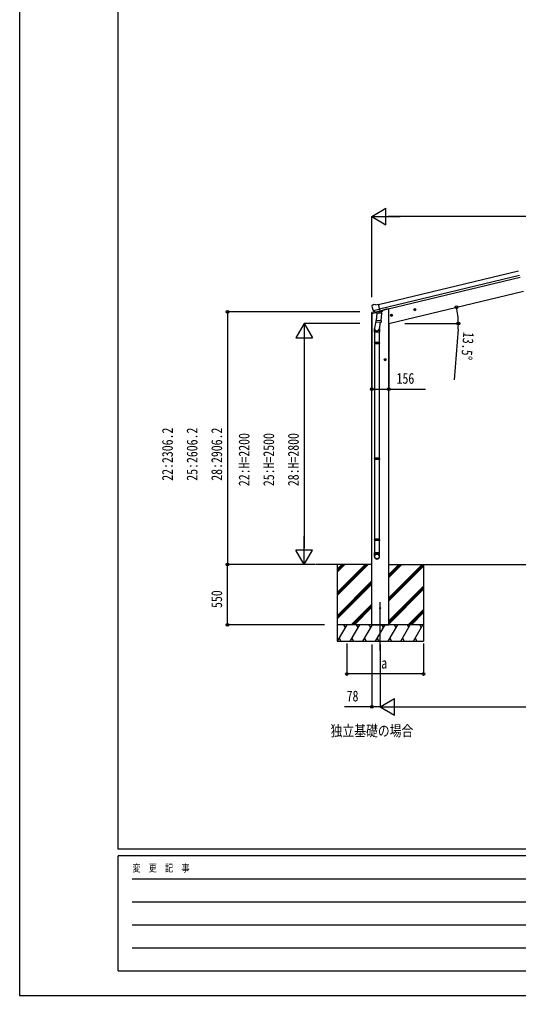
# Model space of a CAD drawing. Units: millimetres, scale not verified. Extents: x -12615 to 12615, y -8910 to 8910.
# Drawn here: x -12615 to -8058, y -8910 to 0 of the extents above; entities that cross this region are included whole.
import ezdxf
from ezdxf.enums import TextEntityAlignment as Align

# ---------------------------------------------------------------- set-up
doc = ezdxf.new("R2010")
doc.units = ezdxf.units.MM
doc.header["$LTSCALE"] = 50
for name, color, linetype in [('0-2_USER1', 3, 'Continuous'), ('0-4_YKK_12', 2, 'Continuous'), ('0-5_YKK_13', 4, 'Continuous'), ('0-6_YKK_A1', 4, 'Continuous'), ('0-7_YKK_D', 6, 'Continuous'), ('0-8_YKK_ZWAK', 7, 'Continuous')]:
    doc.layers.add(name, color=color, linetype=linetype)
doc.styles.add('ＭＳ ゴシック', font='')
doc.styles.get('ＭＳ ゴシック').set_extended_font_data('MS Gothic')

msp = doc.modelspace()

# ---------------------------------------------------------------- linework, layer by layer
at = {"layer": '0-4_YKK_12'}
msp.add_line((-9320.19, -5763.83), (-9320.19, -5318.38), dxfattribs=at)
at = {"layer": '0-5_YKK_13'}
for p, q in [((-9398.13, -2617.18), (-9397.86, -2618.33)), ((-9371.02, -2669.04), (-9397.95, -2675.51)), ((-9393.92, -2608.6), (-9397.77, -2614.9)), ((-9390.82, -2606.35), (-9377.64, -2603.19)), ((-9384.08, -2657.48), (-9326.57, -2643.68)), ((-9367.23, -2672.39), (-9383.61, -2657.9)), ((-9363.08, -2605.86), (-9376.34, -2603.16)), ((-9364.52, -2672.96), (-9357, -2671.16)), ((-9363.68, -2672.85), (-9362.15, -2672.49)), ((-9363.08, -2605.86), (-9337.15, -2599.64)), ((-9362.15, -2672.49), (-9325.45, -2663.68)), ((-9360.31, -2672.71), (-9360.37, -2673.46)), ((-9331.4, -2665.5), (-9332.42, -2680.11)), ((-9325.45, -2663.68), (-9323.92, -2663.31)), ((-9322.37, -2661.2), (-9321.42, -2661.27)), ((-9321.42, -2661.27), (-9308.11, -2676.59)), ((-9317.74, -2665.51), (-9299.53, -2661.13)), ((-9295.7, -2653.12), (-9295.7, -2656.27)), ((-9013.46, -2651.18), (-8994.01, -2646.51)), ((-9008.9, -2643.4), (-9011.03, -2650.59)), ((-9001.6, -2641.65), (-9008.9, -2643.4)), ((-9001.4, -2658.57), (-9006.07, -2639.12)), ((-8996.44, -2647.09), (-9001.6, -2641.65)), ((-8998.57, -2654.29), (-8996.44, -2647.09)), ((-9400.25, -2685.31), (-9357.44, -2675.04)), ((-9400.25, -2678.42), (-9400.25, -2685.31)), ((-9355.64, -2721.91), (-9371.55, -2818.08)), ((-9359.61, -2674.5), (-9333.8, -2680.93)), ((-9358.23, -2759.15), (-9357.35, -2746.68)), ((-9357.83, -2760.5), (-9357.83, -2760.5)), ((-9352.69, -2679.84), (-9357.37, -2746.68)), ((-9311.68, -2749.87), (-9357.37, -2746.68)), ((-9356.38, -2761.28), (-9314.69, -2764.2)), ((-9307, -2683.04), (-9352.69, -2679.84)), ((-9350.92, -2676.66), (-9351.15, -2679.95)), ((-9311.69, -2749.87), (-9312.58, -2762.57)), ((-9311.68, -2749.87), (-9307, -2683.04)), ((-9308.11, -2676.59), (-9308.55, -2682.93)), ((-9227.38, -2702.53), (-9207.93, -2697.87)), ((-9222.82, -2694.76), (-9224.95, -2701.95)), ((-9215.52, -2693), (-9222.82, -2694.76)), ((-9215.32, -2709.92), (-9219.99, -2690.48)), ((-9210.36, -2698.45), (-9215.52, -2693)), ((-9212.49, -2705.64), (-9210.36, -2698.45)), ((-9373.7, -2855.24), (-9373.7, -2820.89)), ((-9320.11, -2763.82), (-9330.85, -2827.41)), ((-9327.7, -2820.59), (-9327.7, -2855.24)), ((-9327.7, -2855.24), (-9373.7, -2855.24)), ((-9371.7, -2855.24), (-9371.7, -2949.24)), ((-9329.7, -2855.24), (-9329.7, -2949.24)), ((-9373.7, -2951.24), (-9372.7, -2949.24)), ((-9327.7, -2951.24), (-9373.7, -2951.24)), ((-9327.7, -2959.24), (-9373.7, -2959.24)), ((-9328.7, -2949.24), (-9372.7, -2949.24)), ((-9328.7, -2961.24), (-9372.7, -2961.24)), ((-9371.7, -2961.24), (-9371.7, -4005.43)), ((-9329.7, -2961.24), (-9329.7, -4005.43)), ((-9327.7, -2951.24), (-9328.7, -2949.24)), ((-9327.7, -2959.24), (-9328.7, -2961.24)), ((-9327.7, -2951.24), (-9327.7, -2959.24)), ((-9266.19, -3105.11), (-9286.19, -3105.11)), ((-9276.19, -3097.61), (-9282.69, -3101.36)), ((-9282.69, -3101.36), (-9282.69, -3108.87)), ((-9282.69, -3108.87), (-9276.19, -3112.62)), ((-9276.19, -3115.11), (-9276.19, -3095.11)), ((-9269.69, -3101.36), (-9276.19, -3097.61)), ((-9373.7, -4007.43), (-9372.7, -4005.43)), ((-9327.7, -4007.43), (-9373.7, -4007.43)), ((-9328.7, -4005.43), (-9372.7, -4005.43)), ((-9327.7, -4007.43), (-9328.7, -4005.43)), ((-9327.7, -4007.43), (-9327.7, -4015.43)), ((-9327.7, -4015.43), (-9373.7, -4015.43)), ((-9328.7, -4017.43), (-9372.7, -4017.43)), ((-9371.7, -4017.43), (-9371.7, -4745.62)), ((-9329.7, -4017.43), (-9329.7, -4745.62)), ((-9327.7, -4015.43), (-9328.7, -4017.43)), ((-9373.7, -4747.62), (-9372.7, -4745.62)), ((-9327.7, -4747.62), (-9373.7, -4747.62)), ((-9327.7, -4755.62), (-9373.7, -4755.62)), ((-9328.7, -4745.62), (-9372.7, -4745.62)), ((-9328.7, -4757.62), (-9372.7, -4757.62)), ((-9371.7, -4757.62), (-9371.7, -4867.62)), ((-9329.7, -4757.62), (-9329.7, -4867.62)), ((-9327.7, -4747.62), (-9328.7, -4745.62)), ((-9327.7, -4755.62), (-9328.7, -4757.62)), ((-9327.7, -4747.62), (-9327.7, -4755.62)), ((-9373.7, -4901.76), (-9373.7, -4867.62)), ((-9327.7, -4867.62), (-9373.7, -4867.62)), ((-9327.7, -4901.76), (-9327.7, -4867.62))]:
    msp.add_line(p, q, dxfattribs=at)
for points in [[(-9384.35, -2656.91), (-9383.76, -2657.75), (-9383.61, -2657.9)], [(-9331.72, -2665.09), (-9331.95, -2665.24), (-9356.72, -2671.18), (-9357, -2671.16)], [(-9331.72, -2665.09), (-9321.99, -2662.75), (-9337.15, -2599.64)], [(-9011.03, -2650.59), (-9005.87, -2656.04), (-8998.57, -2654.29)], [(-9224.95, -2701.95), (-9219.79, -2707.4), (-9212.49, -2705.64)], [(-9373.7, -2951.24), (-9373.7, -2959.24), (-9372.7, -2961.24)], [(-9276.19, -3112.62), (-9269.69, -3108.87), (-9269.69, -3101.36)], [(-9373.7, -4007.43), (-9373.7, -4015.43), (-9372.7, -4017.43)], [(-9373.7, -4747.62), (-9373.7, -4755.62), (-9372.7, -4757.62)]]:
    msp.add_lwpolyline(points, dxfattribs=at)
for centre, radius in [((-9003.73, -2648.84), 8.5), ((-9003.73, -2648.84), 7.7), ((-9003.73, -2648.84), 6.5), ((-9217.66, -2700.2), 8.5), ((-9217.66, -2700.2), 7.7), ((-9217.66, -2700.2), 6.5), ((-9276.19, -3105.11), 8.5), ((-9276.19, -3105.11), 7.7), ((-9276.19, -3105.11), 6.5), ((-9320.19, -5374.99), 4.5)]:
    msp.add_circle(centre, radius, dxfattribs=at)
for centre, radius, start, end in [((-9201.05, -2571.08), 202.4, 193.5, 205.09125), ((-9389.65, -2611.21), 5, 103.5, 148.5), ((-9376.94, -2606.1), 3, 78.5, 103.5), ((-9363.8, -2672.37), 0.5, 248.23754, 283.5), ((-9360.81, -2672.68), 0.5, 356, 103.5), ((-9330.8, -2665.58), 0.604, 100.59842, 172.20595), ((-9324.04, -2662.82), 0.5, 283.5, 318.76246), ((-9300.7, -2656.27), 5, 283.5, 0), ((-9397.25, -2678.42), 3, 103.5, 180), ((-9359.37, -2673.53), 1, 176, 256), ((-9356.29, -2759.32), 1.95, 175.04017, 217.47766), ((-9356.24, -2759.29), 2, 217.40962, 266), ((-9333.44, -2679.96), 1.03, 250.03897, 351.96569), ((-9343.7, -2820.89), 30, 177.45142, 180), ((-9314.55, -2762.2), 2, 266, 349.46843)]:
    msp.add_arc(centre, radius, start, end, dxfattribs=at)
for centre, major_axis, ratio, start_param, end_param in [((-9395.21, -2616.46), (-1.57, -2.57), 0.99628, 4.712389, 5.4996506), ((-9365.24, -2670.14), (-0.73, -2.92), 0.997631, 5.8041905, 6.6006116), ((-9365.22, -2670.04), (-0.73, -2.92), 0.997631, 0.3902369, 0.4789948), ((-9365.18, -2669.91), (2.63, 3.16), 0.650902, 4.0958226, 4.1686332), ((-9350.7, -2820.59), (23, 0), 0.996195, 2.5560258, 6.5663028), ((-9350.7, -2820.59), (21, 0), 0.996195, 2.9349147, 5.9512394), ((-9350.7, -4900.02), (-23, 0), 0.996195, 3.1415927, 6.2831853), ((-9350.7, -4901.76), (-23, 0), 0.996195, 3.1415927, 6.2831853), ((-9350.7, -4901.76), (0, -23.43), 0.981806, 4.712389, 7.8539816)]:
    msp.add_ellipse(centre, major_axis=major_axis, ratio=ratio, start_param=start_param, end_param=end_param, dxfattribs=at)
msp.add_ellipse((-9350.7, -4901.76), major_axis=(21, 0), ratio=0.996195, dxfattribs=at)
at = {"layer": '0-6_YKK_A1'}
for p, q in [((-9336.75, -2601.27), (-8057.66, -2294.19)), ((-8047.58, -2336.16), (-9326.68, -2643.25)), ((-9322.75, -2659.61), (-8043.65, -2352.53)), ((-9242.19, -2774.99), (-8013.07, -2479.91)), ((-9242.19, -2774.99), (-8013.07, -2479.91)), ((-9369.12, -2668.48), (-9369.12, -2668.98)), ((-9262.19, -2645.61), (-9295.7, -2653.66)), ((-9242.19, -2645.61), (-9262.19, -2645.61)), ((-9242.19, -5524.99), (-9242.19, -2645.61)), ((-9397.69, -5524.99), (-9397.69, -2684.82)), ((-9397.69, -4974.99), (-9909.91, -4975)), ((-9714.94, -4974.99), (-9714.94, -5674.99)), ((-9714.94, -5230.72), (-9459.21, -4974.99)), ((-9714.94, -5244.86), (-9445.07, -4974.99)), ((-9714.94, -5259.01), (-9430.93, -4974.99)), ((-9714.94, -5046.88), (-9643.06, -4974.99)), ((-9714.94, -5032.73), (-9657.2, -4974.99)), ((-9714.94, -5018.59), (-9671.34, -4974.99)), ((-9242.19, -4974.99), (-3570.8, -4974.99)), ((-9242.19, -5278.47), (-8938.71, -4974.99)), ((-9242.19, -5094.62), (-9122.56, -4974.99)), ((-9242.19, -5080.48), (-9136.7, -4974.99)), ((-9242.19, -5066.34), (-9150.84, -4974.99)), ((-9242.19, -5292.61), (-8924.94, -4975.37)), ((-9242.19, -5306.76), (-8924.94, -4989.51)), ((-8924.94, -4974.99), (-8924.94, -5674.99)), ((-9714.94, -5442.85), (-9397.69, -5125.61)), ((-9714.94, -5456.99), (-9397.69, -5139.75)), ((-9714.94, -5471.14), (-9397.69, -5153.89)), ((-9242.19, -5490.6), (-8924.94, -5173.35)), ((-9242.19, -5504.74), (-8924.94, -5187.5)), ((-9242.19, -5518.89), (-8924.94, -5201.64)), ((-9584.95, -5524.99), (-9397.69, -5337.74)), ((-9570.81, -5524.99), (-9397.69, -5351.88)), ((-9556.66, -5524.99), (-9397.69, -5366.02)), ((-9064.45, -5524.99), (-8924.94, -5385.49)), ((-9050.31, -5524.99), (-8924.94, -5399.63)), ((-9036.16, -5524.99), (-8924.94, -5413.77)), ((-8924.94, -5524.99), (-9714.94, -5524.99)), ((-9709.65, -5674.99), (-9623.05, -5524.99)), ((-9638.05, -5550.97), (-9653.05, -5524.99)), ((-9594.18, -5674.99), (-9507.58, -5524.99)), ((-9522.58, -5550.98), (-9537.58, -5524.99)), ((-9478.71, -5674.99), (-9392.11, -5524.99)), ((-9407.11, -5550.98), (-9422.11, -5524.99)), ((-9397.69, -5524.99), (-9242.19, -5524.99)), ((-9363.24, -5674.99), (-9276.64, -5524.99)), ((-9291.64, -5550.98), (-9306.64, -5524.99)), ((-9247.77, -5674.99), (-9161.17, -5524.99)), ((-9176.17, -5550.98), (-9191.17, -5524.99)), ((-9132.3, -5674.99), (-9045.7, -5524.99)), ((-9075.7, -5524.99), (-9060.7, -5550.98)), ((-9016.83, -5674.99), (-8930.23, -5524.99)), ((-8945.23, -5550.98), (-8960.23, -5524.99)), ((-9714.94, -5674.99), (-8924.94, -5674.99)), ((-9694.65, -5649.01), (-9679.65, -5674.99)), ((-9579.18, -5649.01), (-9564.18, -5674.99)), ((-9463.71, -5649.01), (-9448.71, -5674.99)), ((-9348.24, -5649.01), (-9333.24, -5674.99)), ((-9232.77, -5649.01), (-9217.77, -5674.99)), ((-9117.3, -5649.02), (-9102.3, -5674.99)), ((-9001.83, -5649.01), (-8986.83, -5674.99))]:
    msp.add_line(p, q, dxfattribs=at)
at = {"layer": '0-7_YKK_D'}
for p, q in [((-9398.19, -1798.76), (-9268.29, -1723.76)), ((-9268.29, -1873.76), (-9268.29, -1723.76)), ((-9398.19, -2536.03), (-9398.19, -1797.76)), ((-9398.19, -1798.76), (-9268.29, -1873.76)), ((-9398.19, -1798.76), (-9138.38, -1798.76)), ((-3564.8, -1798.76), (-9248.19, -1798.76)), ((-9506.02, -2668.8), (-10715.94, -2668.8)), ((-10714.94, -2668.8), (-10714.94, -4975.02)), ((-9397.69, -2685.71), (-9397.69, -3376)), ((-10014.94, -2775.02), (-10089.94, -2904.93)), ((-9506.02, -2775.02), (-10015.94, -2775.02)), ((-10014.94, -2775.02), (-9939.94, -2904.93)), ((-10014.94, -2775.02), (-10014.94, -3034.83)), ((-9242.19, -2776), (-9242.19, -3376)), ((-9096.45, -2774.99), (-8605.83, -2774.99)), ((-8608.87, -2825.95), (-8646.15, -3289.26)), ((-10089.94, -2904.93), (-9939.94, -2904.93)), ((-10014.94, -2925.02), (-10014.94, -4825.02)), ((-10014.94, -4975.02), (-10014.94, -4715.22)), ((-10014.94, -4975.02), (-10089.94, -4845.12)), ((-9939.94, -4845.12), (-10089.94, -4845.12)), ((-10014.94, -4975.02), (-9939.94, -4845.12)), ((-9913.9, -4975), (-10715.94, -4975)), ((-9990.61, -4975.02), (-10715.94, -4975.02)), ((-10714.94, -5525), (-10714.94, -4975)), ((-9990.61, -4975.02), (-10015.94, -4975.02)), ((-9828.45, -5525), (-10715.94, -5525)), ((-9624.94, -5696.46), (-9624.94, -5975.99)), ((-8924.94, -5696.46), (-8924.94, -5975.99)), ((-9397.69, -5704.99), (-9397.69, -6275.99)), ((-9320.19, -5704.99), (-9320.19, -6275.99)), ((-8924.94, -5974.99), (-9624.94, -5974.99)), ((-9320.19, -5996.56), (-9320.19, -6275.99)), ((-9320.19, -6274.99), (-9190.29, -6199.99)), ((-9190.29, -6349.99), (-9190.29, -6199.99)), ((-9320.19, -6274.99), (-9190.29, -6349.99)), ((-9320.19, -6274.99), (-9060.38, -6274.99)), ((-9170.19, -6274.99), (-3642.8, -6274.99))]:
    msp.add_line(p, q, dxfattribs=at)
for points in [[(-9397.69, -3375), (-9242.19, -3375), (-8906.39, -3375)], [(-9320.19, -6274.99), (-9397.69, -6274.99), (-9647.09, -6274.99)]]:
    msp.add_lwpolyline(points, dxfattribs=at)
for centre in [(-10714.94, -2668.8), (-8624.38, -2626.67), (-8606.83, -2774.99), (-9397.69, -3375), (-9242.19, -3375), (-10714.94, -4975), (-10714.94, -4975.02), (-10714.94, -5525), (-9624.94, -5974.99), (-8924.94, -5974.99), (-9397.69, -6274.99)]:
    msp.add_circle(centre, 12.75, dxfattribs=at)
for start, end in [(360, 13.5), (355.39969, 360)]:
    msp.add_arc((-9242.19, -2774.99), 635.36, start, end, dxfattribs=at)
at = {"layer": '0-8_YKK_ZWAK'}
for p, q in [((-11714.94, -7575), (-11714.94, 8325)), ((11685.06, -7575), (-11714.94, -7575)), ((-3914.94, -7635), (-11714.94, -7635)), ((-11714.94, -8685), (-11714.94, -7635)), ((-11587.44, -7845), (-4064.94, -7845)), ((-11587.44, -8055), (-4064.94, -8055)), ((-11587.44, -8265), (-4064.94, -8265)), ((-11587.44, -8475), (-4064.94, -8475)), ((-11714.94, -8685), (-3914.94, -8685))]:
    msp.add_line(p, q, dxfattribs=at)
msp.add_lwpolyline([(-12615, -8910), (12615, -8910), (12615, 8910), (-12615, 8910)], close=True, dxfattribs=at)

# ---------------------------------------------------------------- texts
at = {"layer": '0-2_USER1', "style": 'ＭＳ ゴシック', "width": 0.8}
msp.add_text('独立基礎の場合', height=98.97, dxfattribs=at).set_placement((-9774, -6573), align=Align.BOTTOM_LEFT)
at = {"layer": '0-7_YKK_D', "style": 'ＭＳ ゴシック', "width": 0.8}
for s, rotation, p in [('13.5°', 265.4, (-8590.54, -2847.49)), ('22:2306.2', 90, (-11184.94, -4210.71)), ('25:2606.2', 90, (-10959.94, -4210.71)), ('28:2906.2', 90, (-10734.94, -4210.71)), ('22:H=2200', 90, (-10484.94, -4260.22)), ('25:H=2500', 90, (-10259.94, -4260.22)), ('28:H=2800', 90, (-10034.94, -4260.22)), ('550', 90, (-10734.94, -5372.4))]:
    msp.add_text(s, height=98.97, rotation=rotation, dxfattribs=at).set_placement(p, align=Align.BOTTOM_LEFT)
for s, p in [('156', (-9171.19, -3355)), ('a', (-9310.94, -5954.99)), ('78', (-9627.09, -6254.99))]:
    msp.add_text(s, height=98.97, dxfattribs=at).set_placement(p, align=Align.BOTTOM_LEFT)
at = {"layer": '0-8_YKK_ZWAK', "style": 'ＭＳ ゴシック', "width": 0.8}
msp.add_text('変  更  記  事', height=65.98, dxfattribs=at).set_placement((-11583.93, -7800), align=Align.BOTTOM_LEFT)

doc.saveas('drawing.dxf')
